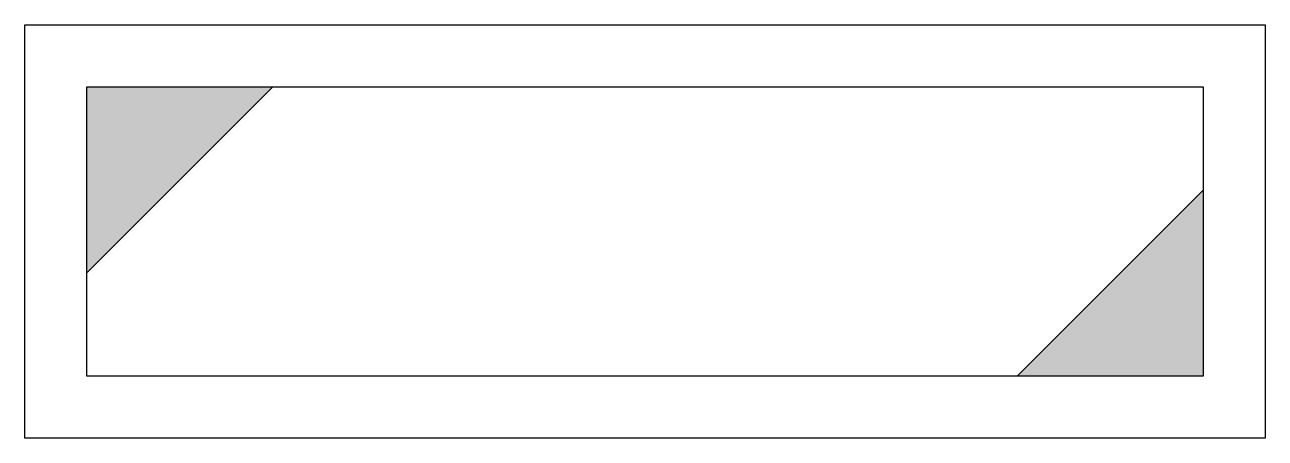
# Model space of a CAD drawing. Header units: millimetres. Extents: x -2981.415 to -2980.815, y 3735.568 to 3735.768.
import ezdxf

# ---------------------------------------------------------------- set-up
doc = ezdxf.new("R2010")
doc.units = ezdxf.units.MM
doc.header["$LTSCALE"] = 10

msp = doc.modelspace()

# ---------------------------------------------------------------- hatches: boundary and pattern name
for points in [[(-2981.29519, 3735.73794), (-2981.38519, 3735.73794), (-2981.38519, 3735.64794)], [(-2980.93519, 3735.59794), (-2980.84519, 3735.59794), (-2980.84519, 3735.68794)]]:
    msp.add_hatch(color=1).paths.add_polyline_path(points)

# ---------------------------------------------------------------- linework, layer by layer
at = {"color": 1}
for p, q in [((-2981.38519, 3735.64794), (-2981.29519, 3735.73794)), ((-2980.84519, 3735.68794), (-2980.93519, 3735.59794))]:
    msp.add_line(p, q, dxfattribs=at)
msp.add_lwpolyline([(-2981.41519, 3735.56794), (-2981.41519, 3735.76794), (-2980.81519, 3735.76794), (-2980.81519, 3735.56794)], close=True)
at = {"color": 2}
msp.add_lwpolyline([(-2981.38519, 3735.59794), (-2981.38519, 3735.73794), (-2980.84519, 3735.73794), (-2980.84519, 3735.59794)], close=True, dxfattribs=at)

doc.saveas('drawing.dxf')
